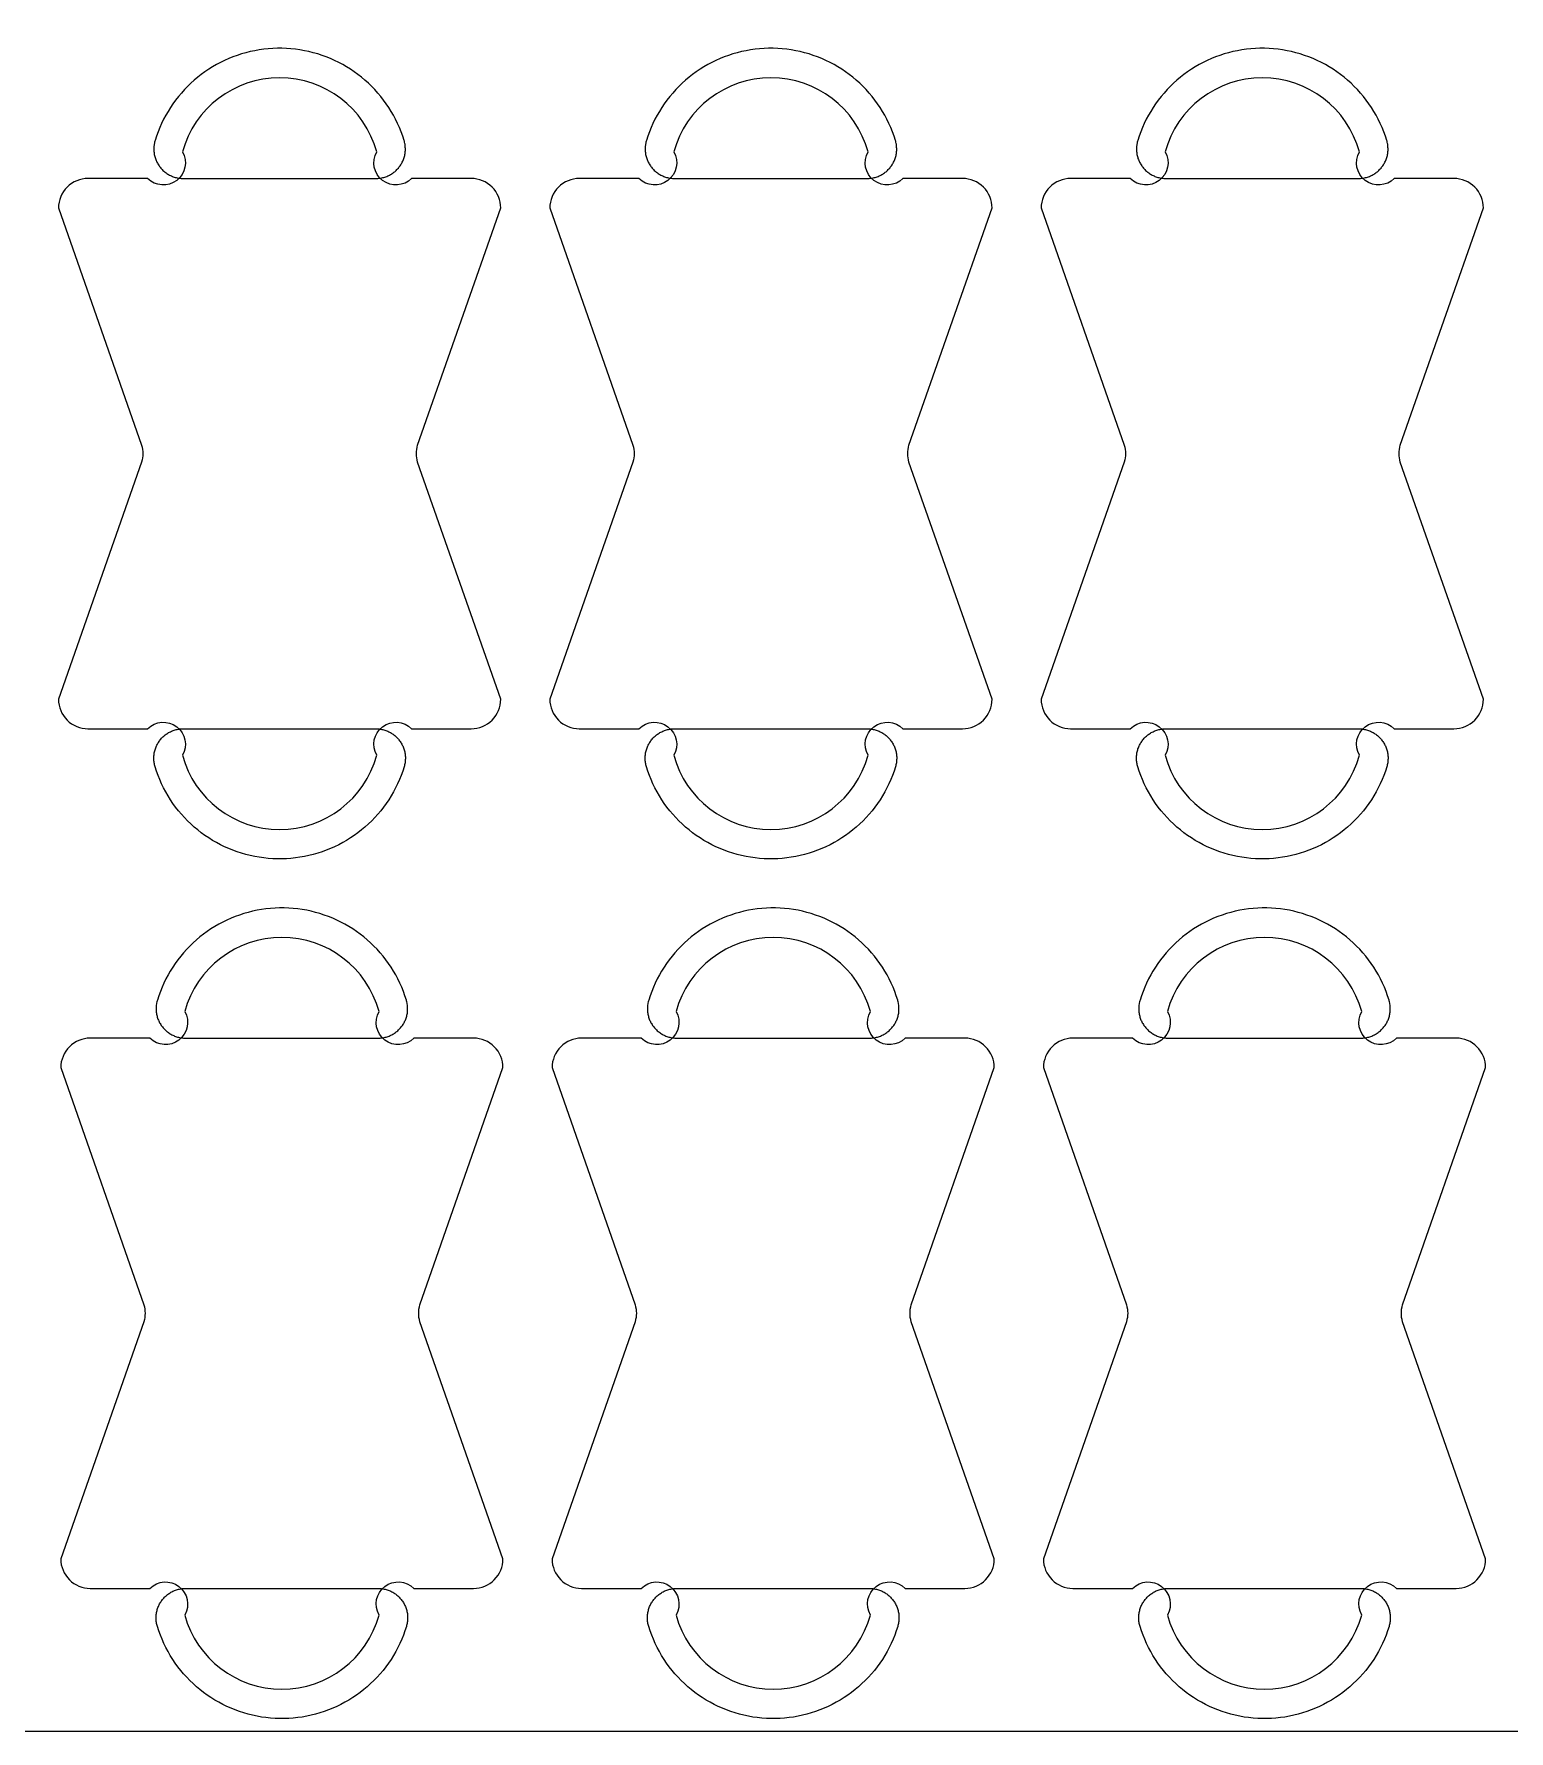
# Model space of a CAD drawing. Extents: x 0 to 2440, y -2 to 1220.
# Drawn here: x 1217.2 to 1517.4, y 0 to 345.4 of the extents above; entities that cross this region are included whole.
import ezdxf

# ---------------------------------------------------------------- set-up
doc = ezdxf.new("R2010")
doc.units = 0
for name, color, linetype in [('0_SHEET_SPRUCEPLY_2440X122', 1, 'CONTINUOUS'), ('4_ANYTOOL_CUTTHROUGH_OUTSI', 5, 'CONTINUOUS'), ('5_ANYTOOL_HALF_MILL_9MM_IN', 3, 'CONTINUOUS')]:
    doc.layers.add(name, color=color, linetype=linetype)

msp = doc.modelspace()

# ---------------------------------------------------------------- linework, layer by layer
at = {"layer": '0_SHEET_SPRUCEPLY_2440X122'}
msp.add_lwpolyline([(0, 1220), (0, 0), (2440, 0), (2440, 1220)], close=True, dxfattribs=at)
at = {"layer": '4_ANYTOOL_CUTTHROUGH_OUTSI'}
for points in [[(1294.07, 204), (1306.2, 204, 0.414214), (1312.2, 210), (1295.3, 258.28, -0.146089), (1295.3, 261.72), (1312.2, 310, 0.414214), (1306.2, 316), (1294.07, 316, -0.874623), (1286.97, 321.41, 0.763104), (1247.43, 321.41, -0.874623), (1240.34, 316), (1228.2, 316, 0.414214), (1222.2, 310), (1239.1, 261.72, -0.146089), (1239.1, 258.28), (1222.2, 210, 0.414214), (1228.2, 204), (1240.34, 204, -0.874623), (1247.43, 198.59, 0.763104), (1286.97, 198.59, -0.874623)], [(1394.07, 204), (1406.2, 204, 0.414214), (1412.2, 210), (1395.3, 258.28, -0.146089), (1395.3, 261.72), (1412.2, 310, 0.414214), (1406.2, 316), (1394.07, 316, -0.874623), (1386.97, 321.41, 0.763104), (1347.43, 321.41, -0.874623), (1340.34, 316), (1328.2, 316, 0.414214), (1322.2, 310), (1339.1, 261.72, -0.146089), (1339.1, 258.28), (1322.2, 210, 0.414214), (1328.2, 204), (1340.34, 204, -0.874623), (1347.43, 198.59, 0.763104), (1386.97, 198.59, -0.874623)], [(1494.07, 204), (1506.2, 204, 0.414214), (1512.2, 210), (1495.3, 258.28, -0.146089), (1495.3, 261.72), (1512.2, 310, 0.414214), (1506.2, 316), (1494.07, 316, -0.874623), (1486.97, 321.41, 0.763104), (1447.43, 321.41, -0.874623), (1440.34, 316), (1428.2, 316, 0.414214), (1422.2, 310), (1439.1, 261.72, -0.146089), (1439.1, 258.28), (1422.2, 210, 0.414214), (1428.2, 204), (1440.34, 204, -0.874623), (1447.43, 198.59, 0.763104), (1486.97, 198.59, -0.874623)], [(1294.53, 29.03), (1306.66, 29.03, 0.414214), (1312.66, 35.03), (1295.76, 83.32, -0.146089), (1295.76, 86.75), (1312.66, 135.03, 0.414214), (1306.66, 141.03), (1294.53, 141.03, -0.874623), (1287.44, 146.44, 0.763104), (1247.89, 146.44, -0.874623), (1240.8, 141.03), (1228.66, 141.03, 0.414214), (1222.66, 135.03), (1239.56, 86.75, -0.146089), (1239.56, 83.32), (1222.66, 35.03, 0.414214), (1228.66, 29.03), (1240.8, 29.03, -0.874623), (1247.89, 23.62, 0.763104), (1287.44, 23.62, -0.874623)], [(1394.53, 29.03), (1406.66, 29.03, 0.414214), (1412.66, 35.03), (1395.76, 83.32, -0.146089), (1395.76, 86.75), (1412.66, 135.03, 0.414214), (1406.66, 141.03), (1394.53, 141.03, -0.874623), (1387.44, 146.44, 0.763104), (1347.89, 146.44, -0.874623), (1340.8, 141.03), (1328.66, 141.03, 0.414214), (1322.66, 135.03), (1339.56, 86.75, -0.146089), (1339.56, 83.32), (1322.66, 35.03, 0.414214), (1328.66, 29.03), (1340.8, 29.03, -0.874623), (1347.89, 23.62, 0.763104), (1387.44, 23.62, -0.874623)], [(1494.53, 29.03), (1506.66, 29.03, 0.414214), (1512.66, 35.03), (1495.76, 83.32, -0.146089), (1495.76, 86.75), (1512.66, 135.03, 0.414214), (1506.66, 141.03), (1494.53, 141.03, -0.874623), (1487.44, 146.44, 0.763104), (1447.89, 146.44, -0.874623), (1440.8, 141.03), (1428.66, 141.03, 0.414214), (1422.66, 135.03), (1439.56, 86.75, -0.146089), (1439.56, 83.32), (1422.66, 35.03, 0.414214), (1428.66, 29.03), (1440.8, 29.03, -0.874623), (1447.89, 23.62, 0.763104), (1487.44, 23.62, -0.874623)]]:
    msp.add_lwpolyline(points, format="xyb", close=True, dxfattribs=at)
at = {"layer": '5_ANYTOOL_HALF_MILL_9MM_IN'}
for points in [[(1241.86, 323.76), (1241.8, 323.56), (1241.75, 323.36), (1241.71, 323.15), (1241.67, 322.95), (1241.65, 322.74), (1241.62, 322.54), (1241.61, 322.33), (1241.6, 322.12), (1241.6, 321.91), (1241.61, 321.71), (1241.62, 321.5), (1241.64, 321.29), (1241.67, 321.09), (1241.7, 320.88), (1241.75, 320.68), (1241.8, 320.48), (1241.85, 320.28), (1241.91, 320.08), (1241.98, 319.89), (1242.06, 319.69), (1242.14, 319.5), (1242.23, 319.32), (1242.33, 319.13), (1242.43, 318.95), (1242.54, 318.77), (1242.66, 318.6), (1242.78, 318.43), (1242.9, 318.27), (1243.03, 318.11), (1243.17, 317.95), (1243.31, 317.8), (1243.46, 317.65), (1243.61, 317.51), (1243.77, 317.38), (1243.93, 317.25), (1244.1, 317.13), (1244.27, 317.01), (1244.45, 316.9), (1244.62, 316.79), (1244.81, 316.69), (1244.99, 316.6), (1245.18, 316.51), (1245.37, 316.43), (1245.57, 316.36), (1245.76, 316.29), (1245.96, 316.23), (1246.16, 316.18), (1246.36, 316.13), (1246.57, 316.09), (1246.77, 316.06), (1246.98, 316.03), (1247.18, 316.01), (1247.39, 316), (1247.6, 316), (1286.8, 316), (1287.01, 316), (1287.22, 316.01), (1287.43, 316.03), (1287.63, 316.06), (1287.84, 316.09), (1288.04, 316.13), (1288.24, 316.18), (1288.44, 316.23), (1288.64, 316.29), (1288.84, 316.36), (1289.03, 316.43), (1289.22, 316.51), (1289.41, 316.6), (1289.6, 316.69), (1289.78, 316.79), (1289.96, 316.9), (1290.13, 317.01), (1290.3, 317.13), (1290.47, 317.25), (1290.63, 317.38), (1290.79, 317.51), (1290.94, 317.65), (1291.09, 317.8), (1291.23, 317.95), (1291.37, 318.11), (1291.5, 318.27), (1291.63, 318.43), (1291.75, 318.6), (1291.86, 318.77), (1291.97, 318.95), (1292.07, 319.13), (1292.17, 319.32), (1292.26, 319.5), (1292.34, 319.69), (1292.42, 319.89), (1292.49, 320.08), (1292.55, 320.28), (1292.61, 320.48), (1292.66, 320.68), (1292.7, 320.88), (1292.73, 321.09), (1292.76, 321.29), (1292.78, 321.5), (1292.8, 321.71), (1292.8, 321.91), (1292.8, 322.12), (1292.79, 322.33), (1292.78, 322.54), (1292.76, 322.74), (1292.73, 322.95), (1292.69, 323.15), (1292.65, 323.36), (1292.6, 323.56), (1292.54, 323.76), (1292.26, 324.64), (1291.94, 325.5), (1291.59, 326.36), (1291.22, 327.21), (1290.81, 328.04), (1290.38, 328.85), (1289.91, 329.65), (1289.42, 330.44), (1288.91, 331.21), (1288.36, 331.95), (1287.79, 332.68), (1287.2, 333.39), (1286.58, 334.08), (1285.94, 334.74), (1285.27, 335.38), (1284.58, 336), (1283.87, 336.6), (1283.15, 337.17), (1282.4, 337.71), (1281.63, 338.23), (1280.85, 338.72), (1280.05, 339.18), (1279.23, 339.61), (1278.4, 340.02), (1277.55, 340.39), (1276.7, 340.74), (1275.83, 341.06), (1274.95, 341.34), (1274.06, 341.6), (1273.16, 341.82), (1272.26, 342.01), (1271.35, 342.17), (1270.43, 342.3), (1269.51, 342.4), (1268.59, 342.46), (1267.66, 342.5), (1266.74, 342.5), (1265.81, 342.46), (1264.89, 342.4), (1263.97, 342.3), (1263.06, 342.17), (1262.15, 342.01), (1261.24, 341.82), (1260.34, 341.6), (1259.46, 341.34), (1258.58, 341.06), (1257.71, 340.74), (1256.85, 340.39), (1256, 340.02), (1255.17, 339.61), (1254.36, 339.18), (1253.56, 338.72), (1252.77, 338.23), (1252.01, 337.71), (1251.26, 337.17), (1250.53, 336.6), (1249.82, 336), (1249.13, 335.38), (1248.47, 334.74), (1247.82, 334.08), (1247.21, 333.39), (1246.61, 332.68), (1246.04, 331.95), (1245.5, 331.21), (1244.98, 330.44), (1244.49, 329.65), (1244.03, 328.85), (1243.59, 328.04), (1243.19, 327.21), (1242.81, 326.36), (1242.46, 325.5), (1242.15, 324.64)], [(1341.86, 323.76), (1341.8, 323.56), (1341.75, 323.36), (1341.71, 323.15), (1341.67, 322.95), (1341.65, 322.74), (1341.62, 322.54), (1341.61, 322.33), (1341.6, 322.12), (1341.6, 321.91), (1341.61, 321.71), (1341.62, 321.5), (1341.64, 321.29), (1341.67, 321.09), (1341.7, 320.88), (1341.75, 320.68), (1341.8, 320.48), (1341.85, 320.28), (1341.91, 320.08), (1341.98, 319.89), (1342.06, 319.69), (1342.14, 319.5), (1342.23, 319.32), (1342.33, 319.13), (1342.43, 318.95), (1342.54, 318.77), (1342.66, 318.6), (1342.78, 318.43), (1342.9, 318.27), (1343.03, 318.11), (1343.17, 317.95), (1343.31, 317.8), (1343.46, 317.65), (1343.61, 317.51), (1343.77, 317.38), (1343.93, 317.25), (1344.1, 317.13), (1344.27, 317.01), (1344.45, 316.9), (1344.62, 316.79), (1344.81, 316.69), (1344.99, 316.6), (1345.18, 316.51), (1345.37, 316.43), (1345.57, 316.36), (1345.76, 316.29), (1345.96, 316.23), (1346.16, 316.18), (1346.36, 316.13), (1346.57, 316.09), (1346.77, 316.06), (1346.98, 316.03), (1347.18, 316.01), (1347.39, 316), (1347.6, 316), (1386.8, 316), (1387.01, 316), (1387.22, 316.01), (1387.43, 316.03), (1387.63, 316.06), (1387.84, 316.09), (1388.04, 316.13), (1388.24, 316.18), (1388.44, 316.23), (1388.64, 316.29), (1388.84, 316.36), (1389.03, 316.43), (1389.22, 316.51), (1389.41, 316.6), (1389.6, 316.69), (1389.78, 316.79), (1389.96, 316.9), (1390.13, 317.01), (1390.3, 317.13), (1390.47, 317.25), (1390.63, 317.38), (1390.79, 317.51), (1390.94, 317.65), (1391.09, 317.8), (1391.23, 317.95), (1391.37, 318.11), (1391.5, 318.27), (1391.63, 318.43), (1391.75, 318.6), (1391.86, 318.77), (1391.97, 318.95), (1392.07, 319.13), (1392.17, 319.32), (1392.26, 319.5), (1392.34, 319.69), (1392.42, 319.89), (1392.49, 320.08), (1392.55, 320.28), (1392.61, 320.48), (1392.66, 320.68), (1392.7, 320.88), (1392.73, 321.09), (1392.76, 321.29), (1392.78, 321.5), (1392.8, 321.71), (1392.8, 321.91), (1392.8, 322.12), (1392.79, 322.33), (1392.78, 322.54), (1392.76, 322.74), (1392.73, 322.95), (1392.69, 323.15), (1392.65, 323.36), (1392.6, 323.56), (1392.54, 323.76), (1392.26, 324.64), (1391.94, 325.5), (1391.59, 326.36), (1391.22, 327.21), (1390.81, 328.04), (1390.38, 328.85), (1389.91, 329.65), (1389.42, 330.44), (1388.91, 331.21), (1388.36, 331.95), (1387.79, 332.68), (1387.2, 333.39), (1386.58, 334.08), (1385.94, 334.74), (1385.27, 335.38), (1384.58, 336), (1383.87, 336.6), (1383.15, 337.17), (1382.4, 337.71), (1381.63, 338.23), (1380.85, 338.72), (1380.05, 339.18), (1379.23, 339.61), (1378.4, 340.02), (1377.55, 340.39), (1376.7, 340.74), (1375.83, 341.06), (1374.95, 341.34), (1374.06, 341.6), (1373.16, 341.82), (1372.26, 342.01), (1371.35, 342.17), (1370.43, 342.3), (1369.51, 342.4), (1368.59, 342.46), (1367.66, 342.5), (1366.74, 342.5), (1365.81, 342.46), (1364.89, 342.4), (1363.97, 342.3), (1363.06, 342.17), (1362.15, 342.01), (1361.24, 341.82), (1360.34, 341.6), (1359.46, 341.34), (1358.58, 341.06), (1357.71, 340.74), (1356.85, 340.39), (1356, 340.02), (1355.17, 339.61), (1354.36, 339.18), (1353.56, 338.72), (1352.77, 338.23), (1352.01, 337.71), (1351.26, 337.17), (1350.53, 336.6), (1349.82, 336), (1349.13, 335.38), (1348.47, 334.74), (1347.82, 334.08), (1347.21, 333.39), (1346.61, 332.68), (1346.04, 331.95), (1345.5, 331.21), (1344.98, 330.44), (1344.49, 329.65), (1344.03, 328.85), (1343.59, 328.04), (1343.19, 327.21), (1342.81, 326.36), (1342.46, 325.5), (1342.15, 324.64)], [(1441.86, 323.76), (1441.8, 323.56), (1441.75, 323.36), (1441.71, 323.15), (1441.67, 322.95), (1441.65, 322.74), (1441.62, 322.54), (1441.61, 322.33), (1441.6, 322.12), (1441.6, 321.91), (1441.61, 321.71), (1441.62, 321.5), (1441.64, 321.29), (1441.67, 321.09), (1441.7, 320.88), (1441.75, 320.68), (1441.8, 320.48), (1441.85, 320.28), (1441.91, 320.08), (1441.98, 319.89), (1442.06, 319.69), (1442.14, 319.5), (1442.23, 319.32), (1442.33, 319.13), (1442.43, 318.95), (1442.54, 318.77), (1442.66, 318.6), (1442.78, 318.43), (1442.9, 318.27), (1443.03, 318.11), (1443.17, 317.95), (1443.31, 317.8), (1443.46, 317.65), (1443.61, 317.51), (1443.77, 317.38), (1443.93, 317.25), (1444.1, 317.13), (1444.27, 317.01), (1444.45, 316.9), (1444.62, 316.79), (1444.81, 316.69), (1444.99, 316.6), (1445.18, 316.51), (1445.37, 316.43), (1445.57, 316.36), (1445.76, 316.29), (1445.96, 316.23), (1446.16, 316.18), (1446.36, 316.13), (1446.57, 316.09), (1446.77, 316.06), (1446.98, 316.03), (1447.18, 316.01), (1447.39, 316), (1447.6, 316), (1486.8, 316), (1487.01, 316), (1487.22, 316.01), (1487.43, 316.03), (1487.63, 316.06), (1487.84, 316.09), (1488.04, 316.13), (1488.24, 316.18), (1488.44, 316.23), (1488.64, 316.29), (1488.84, 316.36), (1489.03, 316.43), (1489.22, 316.51), (1489.41, 316.6), (1489.6, 316.69), (1489.78, 316.79), (1489.96, 316.9), (1490.13, 317.01), (1490.3, 317.13), (1490.47, 317.25), (1490.63, 317.38), (1490.79, 317.51), (1490.94, 317.65), (1491.09, 317.8), (1491.23, 317.95), (1491.37, 318.11), (1491.5, 318.27), (1491.63, 318.43), (1491.75, 318.6), (1491.86, 318.77), (1491.97, 318.95), (1492.07, 319.13), (1492.17, 319.32), (1492.26, 319.5), (1492.34, 319.69), (1492.42, 319.89), (1492.49, 320.08), (1492.55, 320.28), (1492.61, 320.48), (1492.66, 320.68), (1492.7, 320.88), (1492.73, 321.09), (1492.76, 321.29), (1492.78, 321.5), (1492.8, 321.71), (1492.8, 321.91), (1492.8, 322.12), (1492.79, 322.33), (1492.78, 322.54), (1492.76, 322.74), (1492.73, 322.95), (1492.69, 323.15), (1492.65, 323.36), (1492.6, 323.56), (1492.54, 323.76), (1492.26, 324.64), (1491.94, 325.5), (1491.59, 326.36), (1491.22, 327.21), (1490.81, 328.04), (1490.38, 328.85), (1489.91, 329.65), (1489.42, 330.44), (1488.91, 331.21), (1488.36, 331.95), (1487.79, 332.68), (1487.2, 333.39), (1486.58, 334.08), (1485.94, 334.74), (1485.27, 335.38), (1484.58, 336), (1483.87, 336.6), (1483.15, 337.17), (1482.4, 337.71), (1481.63, 338.23), (1480.85, 338.72), (1480.05, 339.18), (1479.23, 339.61), (1478.4, 340.02), (1477.55, 340.39), (1476.7, 340.74), (1475.83, 341.06), (1474.95, 341.34), (1474.06, 341.6), (1473.16, 341.82), (1472.26, 342.01), (1471.35, 342.17), (1470.43, 342.3), (1469.51, 342.4), (1468.59, 342.46), (1467.66, 342.5), (1466.74, 342.5), (1465.81, 342.46), (1464.89, 342.4), (1463.97, 342.3), (1463.06, 342.17), (1462.15, 342.01), (1461.24, 341.82), (1460.34, 341.6), (1459.46, 341.34), (1458.58, 341.06), (1457.71, 340.74), (1456.85, 340.39), (1456, 340.02), (1455.17, 339.61), (1454.36, 339.18), (1453.56, 338.72), (1452.77, 338.23), (1452.01, 337.71), (1451.26, 337.17), (1450.53, 336.6), (1449.82, 336), (1449.13, 335.38), (1448.47, 334.74), (1447.82, 334.08), (1447.21, 333.39), (1446.61, 332.68), (1446.04, 331.95), (1445.5, 331.21), (1444.98, 330.44), (1444.49, 329.65), (1444.03, 328.85), (1443.59, 328.04), (1443.19, 327.21), (1442.81, 326.36), (1442.46, 325.5), (1442.15, 324.64)], [(1241.86, 196.24), (1241.8, 196.44), (1241.75, 196.64), (1241.71, 196.85), (1241.67, 197.05), (1241.65, 197.26), (1241.62, 197.46), (1241.61, 197.67), (1241.6, 197.88), (1241.6, 198.09), (1241.61, 198.29), (1241.62, 198.5), (1241.64, 198.71), (1241.67, 198.91), (1241.7, 199.12), (1241.75, 199.32), (1241.8, 199.52), (1241.85, 199.72), (1241.91, 199.92), (1241.98, 200.11), (1242.06, 200.31), (1242.14, 200.5), (1242.23, 200.68), (1242.33, 200.87), (1242.43, 201.05), (1242.54, 201.23), (1242.66, 201.4), (1242.78, 201.57), (1242.9, 201.73), (1243.03, 201.89), (1243.17, 202.05), (1243.31, 202.2), (1243.46, 202.35), (1243.61, 202.49), (1243.77, 202.62), (1243.93, 202.75), (1244.1, 202.87), (1244.27, 202.99), (1244.45, 203.1), (1244.62, 203.21), (1244.81, 203.31), (1244.99, 203.4), (1245.18, 203.49), (1245.37, 203.57), (1245.57, 203.64), (1245.76, 203.71), (1245.96, 203.77), (1246.16, 203.82), (1246.36, 203.87), (1246.57, 203.91), (1246.77, 203.94), (1246.98, 203.97), (1247.18, 203.99), (1247.39, 204), (1247.6, 204), (1286.8, 204), (1287.01, 204), (1287.22, 203.99), (1287.43, 203.97), (1287.63, 203.94), (1287.84, 203.91), (1288.04, 203.87), (1288.24, 203.82), (1288.44, 203.77), (1288.64, 203.71), (1288.84, 203.64), (1289.03, 203.57), (1289.22, 203.49), (1289.41, 203.4), (1289.6, 203.31), (1289.78, 203.21), (1289.96, 203.1), (1290.13, 202.99), (1290.3, 202.87), (1290.47, 202.75), (1290.63, 202.62), (1290.79, 202.49), (1290.94, 202.35), (1291.09, 202.2), (1291.23, 202.05), (1291.37, 201.89), (1291.5, 201.73), (1291.63, 201.57), (1291.75, 201.4), (1291.86, 201.23), (1291.97, 201.05), (1292.07, 200.87), (1292.17, 200.68), (1292.26, 200.5), (1292.34, 200.31), (1292.42, 200.11), (1292.49, 199.92), (1292.55, 199.72), (1292.61, 199.52), (1292.66, 199.32), (1292.7, 199.12), (1292.73, 198.91), (1292.76, 198.71), (1292.78, 198.5), (1292.8, 198.29), (1292.8, 198.09), (1292.8, 197.88), (1292.79, 197.67), (1292.78, 197.46), (1292.76, 197.26), (1292.73, 197.05), (1292.69, 196.85), (1292.65, 196.64), (1292.6, 196.44), (1292.54, 196.24), (1292.26, 195.36), (1291.94, 194.5), (1291.59, 193.64), (1291.22, 192.79), (1290.81, 191.96), (1290.38, 191.15), (1289.91, 190.35), (1289.42, 189.56), (1288.91, 188.79), (1288.36, 188.05), (1287.79, 187.32), (1287.2, 186.61), (1286.58, 185.92), (1285.94, 185.26), (1285.27, 184.62), (1284.58, 184), (1283.87, 183.4), (1283.15, 182.83), (1282.4, 182.29), (1281.63, 181.77), (1280.85, 181.28), (1280.05, 180.82), (1279.23, 180.39), (1278.4, 179.98), (1277.55, 179.61), (1276.7, 179.26), (1275.83, 178.94), (1274.95, 178.66), (1274.06, 178.4), (1273.16, 178.18), (1272.26, 177.99), (1271.35, 177.83), (1270.43, 177.7), (1269.51, 177.6), (1268.59, 177.54), (1267.66, 177.5), (1266.74, 177.5), (1265.81, 177.54), (1264.89, 177.6), (1263.97, 177.7), (1263.06, 177.83), (1262.15, 177.99), (1261.24, 178.18), (1260.34, 178.4), (1259.46, 178.66), (1258.58, 178.94), (1257.71, 179.26), (1256.85, 179.61), (1256, 179.98), (1255.17, 180.39), (1254.36, 180.82), (1253.56, 181.28), (1252.77, 181.77), (1252.01, 182.29), (1251.26, 182.83), (1250.53, 183.4), (1249.82, 184), (1249.13, 184.62), (1248.47, 185.26), (1247.82, 185.92), (1247.21, 186.61), (1246.61, 187.32), (1246.04, 188.05), (1245.5, 188.79), (1244.98, 189.56), (1244.49, 190.35), (1244.03, 191.15), (1243.59, 191.96), (1243.19, 192.79), (1242.81, 193.64), (1242.46, 194.5), (1242.15, 195.36)], [(1341.86, 196.24), (1341.8, 196.44), (1341.75, 196.64), (1341.71, 196.85), (1341.67, 197.05), (1341.65, 197.26), (1341.62, 197.46), (1341.61, 197.67), (1341.6, 197.88), (1341.6, 198.09), (1341.61, 198.29), (1341.62, 198.5), (1341.64, 198.71), (1341.67, 198.91), (1341.7, 199.12), (1341.75, 199.32), (1341.8, 199.52), (1341.85, 199.72), (1341.91, 199.92), (1341.98, 200.11), (1342.06, 200.31), (1342.14, 200.5), (1342.23, 200.68), (1342.33, 200.87), (1342.43, 201.05), (1342.54, 201.23), (1342.66, 201.4), (1342.78, 201.57), (1342.9, 201.73), (1343.03, 201.89), (1343.17, 202.05), (1343.31, 202.2), (1343.46, 202.35), (1343.61, 202.49), (1343.77, 202.62), (1343.93, 202.75), (1344.1, 202.87), (1344.27, 202.99), (1344.45, 203.1), (1344.62, 203.21), (1344.81, 203.31), (1344.99, 203.4), (1345.18, 203.49), (1345.37, 203.57), (1345.57, 203.64), (1345.76, 203.71), (1345.96, 203.77), (1346.16, 203.82), (1346.36, 203.87), (1346.57, 203.91), (1346.77, 203.94), (1346.98, 203.97), (1347.18, 203.99), (1347.39, 204), (1347.6, 204), (1386.8, 204), (1387.01, 204), (1387.22, 203.99), (1387.43, 203.97), (1387.63, 203.94), (1387.84, 203.91), (1388.04, 203.87), (1388.24, 203.82), (1388.44, 203.77), (1388.64, 203.71), (1388.84, 203.64), (1389.03, 203.57), (1389.22, 203.49), (1389.41, 203.4), (1389.6, 203.31), (1389.78, 203.21), (1389.96, 203.1), (1390.13, 202.99), (1390.3, 202.87), (1390.47, 202.75), (1390.63, 202.62), (1390.79, 202.49), (1390.94, 202.35), (1391.09, 202.2), (1391.23, 202.05), (1391.37, 201.89), (1391.5, 201.73), (1391.63, 201.57), (1391.75, 201.4), (1391.86, 201.23), (1391.97, 201.05), (1392.07, 200.87), (1392.17, 200.68), (1392.26, 200.5), (1392.34, 200.31), (1392.42, 200.11), (1392.49, 199.92), (1392.55, 199.72), (1392.61, 199.52), (1392.66, 199.32), (1392.7, 199.12), (1392.73, 198.91), (1392.76, 198.71), (1392.78, 198.5), (1392.8, 198.29), (1392.8, 198.09), (1392.8, 197.88), (1392.79, 197.67), (1392.78, 197.46), (1392.76, 197.26), (1392.73, 197.05), (1392.69, 196.85), (1392.65, 196.64), (1392.6, 196.44), (1392.54, 196.24), (1392.26, 195.36), (1391.94, 194.5), (1391.59, 193.64), (1391.22, 192.79), (1390.81, 191.96), (1390.38, 191.15), (1389.91, 190.35), (1389.42, 189.56), (1388.91, 188.79), (1388.36, 188.05), (1387.79, 187.32), (1387.2, 186.61), (1386.58, 185.92), (1385.94, 185.26), (1385.27, 184.62), (1384.58, 184), (1383.87, 183.4), (1383.15, 182.83), (1382.4, 182.29), (1381.63, 181.77), (1380.85, 181.28), (1380.05, 180.82), (1379.23, 180.39), (1378.4, 179.98), (1377.55, 179.61), (1376.7, 179.26), (1375.83, 178.94), (1374.95, 178.66), (1374.06, 178.4), (1373.16, 178.18), (1372.26, 177.99), (1371.35, 177.83), (1370.43, 177.7), (1369.51, 177.6), (1368.59, 177.54), (1367.66, 177.5), (1366.74, 177.5), (1365.81, 177.54), (1364.89, 177.6), (1363.97, 177.7), (1363.06, 177.83), (1362.15, 177.99), (1361.24, 178.18), (1360.34, 178.4), (1359.46, 178.66), (1358.58, 178.94), (1357.71, 179.26), (1356.85, 179.61), (1356, 179.98), (1355.17, 180.39), (1354.36, 180.82), (1353.56, 181.28), (1352.77, 181.77), (1352.01, 182.29), (1351.26, 182.83), (1350.53, 183.4), (1349.82, 184), (1349.13, 184.62), (1348.47, 185.26), (1347.82, 185.92), (1347.21, 186.61), (1346.61, 187.32), (1346.04, 188.05), (1345.5, 188.79), (1344.98, 189.56), (1344.49, 190.35), (1344.03, 191.15), (1343.59, 191.96), (1343.19, 192.79), (1342.81, 193.64), (1342.46, 194.5), (1342.15, 195.36)], [(1441.86, 196.24), (1441.8, 196.44), (1441.75, 196.64), (1441.71, 196.85), (1441.67, 197.05), (1441.65, 197.26), (1441.62, 197.46), (1441.61, 197.67), (1441.6, 197.88), (1441.6, 198.09), (1441.61, 198.29), (1441.62, 198.5), (1441.64, 198.71), (1441.67, 198.91), (1441.7, 199.12), (1441.75, 199.32), (1441.8, 199.52), (1441.85, 199.72), (1441.91, 199.92), (1441.98, 200.11), (1442.06, 200.31), (1442.14, 200.5), (1442.23, 200.68), (1442.33, 200.87), (1442.43, 201.05), (1442.54, 201.23), (1442.66, 201.4), (1442.78, 201.57), (1442.9, 201.73), (1443.03, 201.89), (1443.17, 202.05), (1443.31, 202.2), (1443.46, 202.35), (1443.61, 202.49), (1443.77, 202.62), (1443.93, 202.75), (1444.1, 202.87), (1444.27, 202.99), (1444.45, 203.1), (1444.62, 203.21), (1444.81, 203.31), (1444.99, 203.4), (1445.18, 203.49), (1445.37, 203.57), (1445.57, 203.64), (1445.76, 203.71), (1445.96, 203.77), (1446.16, 203.82), (1446.36, 203.87), (1446.57, 203.91), (1446.77, 203.94), (1446.98, 203.97), (1447.18, 203.99), (1447.39, 204), (1447.6, 204), (1486.8, 204), (1487.01, 204), (1487.22, 203.99), (1487.43, 203.97), (1487.63, 203.94), (1487.84, 203.91), (1488.04, 203.87), (1488.24, 203.82), (1488.44, 203.77), (1488.64, 203.71), (1488.84, 203.64), (1489.03, 203.57), (1489.22, 203.49), (1489.41, 203.4), (1489.6, 203.31), (1489.78, 203.21), (1489.96, 203.1), (1490.13, 202.99), (1490.3, 202.87), (1490.47, 202.75), (1490.63, 202.62), (1490.79, 202.49), (1490.94, 202.35), (1491.09, 202.2), (1491.23, 202.05), (1491.37, 201.89), (1491.5, 201.73), (1491.63, 201.57), (1491.75, 201.4), (1491.86, 201.23), (1491.97, 201.05), (1492.07, 200.87), (1492.17, 200.68), (1492.26, 200.5), (1492.34, 200.31), (1492.42, 200.11), (1492.49, 199.92), (1492.55, 199.72), (1492.61, 199.52), (1492.66, 199.32), (1492.7, 199.12), (1492.73, 198.91), (1492.76, 198.71), (1492.78, 198.5), (1492.8, 198.29), (1492.8, 198.09), (1492.8, 197.88), (1492.79, 197.67), (1492.78, 197.46), (1492.76, 197.26), (1492.73, 197.05), (1492.69, 196.85), (1492.65, 196.64), (1492.6, 196.44), (1492.54, 196.24), (1492.26, 195.36), (1491.94, 194.5), (1491.59, 193.64), (1491.22, 192.79), (1490.81, 191.96), (1490.38, 191.15), (1489.91, 190.35), (1489.42, 189.56), (1488.91, 188.79), (1488.36, 188.05), (1487.79, 187.32), (1487.2, 186.61), (1486.58, 185.92), (1485.94, 185.26), (1485.27, 184.62), (1484.58, 184), (1483.87, 183.4), (1483.15, 182.83), (1482.4, 182.29), (1481.63, 181.77), (1480.85, 181.28), (1480.05, 180.82), (1479.23, 180.39), (1478.4, 179.98), (1477.55, 179.61), (1476.7, 179.26), (1475.83, 178.94), (1474.95, 178.66), (1474.06, 178.4), (1473.16, 178.18), (1472.26, 177.99), (1471.35, 177.83), (1470.43, 177.7), (1469.51, 177.6), (1468.59, 177.54), (1467.66, 177.5), (1466.74, 177.5), (1465.81, 177.54), (1464.89, 177.6), (1463.97, 177.7), (1463.06, 177.83), (1462.15, 177.99), (1461.24, 178.18), (1460.34, 178.4), (1459.46, 178.66), (1458.58, 178.94), (1457.71, 179.26), (1456.85, 179.61), (1456, 179.98), (1455.17, 180.39), (1454.36, 180.82), (1453.56, 181.28), (1452.77, 181.77), (1452.01, 182.29), (1451.26, 182.83), (1450.53, 183.4), (1449.82, 184), (1449.13, 184.62), (1448.47, 185.26), (1447.82, 185.92), (1447.21, 186.61), (1446.61, 187.32), (1446.04, 188.05), (1445.5, 188.79), (1444.98, 189.56), (1444.49, 190.35), (1444.03, 191.15), (1443.59, 191.96), (1443.19, 192.79), (1442.81, 193.64), (1442.46, 194.5), (1442.15, 195.36)], [(1242.32, 148.79), (1242.27, 148.59), (1242.22, 148.39), (1242.17, 148.18), (1242.14, 147.98), (1242.11, 147.77), (1242.08, 147.57), (1242.07, 147.36), (1242.06, 147.15), (1242.06, 146.95), (1242.07, 146.74), (1242.08, 146.53), (1242.1, 146.33), (1242.13, 146.12), (1242.17, 145.92), (1242.21, 145.71), (1242.26, 145.51), (1242.31, 145.31), (1242.38, 145.11), (1242.45, 144.92), (1242.52, 144.72), (1242.61, 144.53), (1242.69, 144.35), (1242.79, 144.16), (1242.89, 143.98), (1243, 143.81), (1243.12, 143.63), (1243.24, 143.46), (1243.36, 143.3), (1243.49, 143.14), (1243.63, 142.98), (1243.77, 142.83), (1243.92, 142.69), (1244.08, 142.55), (1244.23, 142.41), (1244.4, 142.28), (1244.56, 142.16), (1244.73, 142.04), (1244.91, 141.93), (1245.09, 141.82), (1245.27, 141.72), (1245.45, 141.63), (1245.64, 141.54), (1245.83, 141.46), (1246.03, 141.39), (1246.22, 141.32), (1246.42, 141.26), (1246.62, 141.21), (1246.82, 141.16), (1247.03, 141.12), (1247.23, 141.09), (1247.44, 141.06), (1247.65, 141.05), (1247.85, 141.04), (1248.06, 141.03), (1287.27, 141.03), (1287.47, 141.04), (1287.68, 141.05), (1287.89, 141.06), (1288.09, 141.09), (1288.3, 141.12), (1288.5, 141.16), (1288.7, 141.21), (1288.9, 141.26), (1289.1, 141.32), (1289.3, 141.39), (1289.49, 141.46), (1289.68, 141.54), (1289.87, 141.63), (1290.06, 141.72), (1290.24, 141.82), (1290.42, 141.93), (1290.59, 142.04), (1290.76, 142.16), (1290.93, 142.28), (1291.09, 142.41), (1291.25, 142.55), (1291.4, 142.69), (1291.55, 142.83), (1291.69, 142.98), (1291.83, 143.14), (1291.96, 143.3), (1292.09, 143.46), (1292.21, 143.63), (1292.32, 143.81), (1292.43, 143.98), (1292.53, 144.16), (1292.63, 144.35), (1292.72, 144.53), (1292.8, 144.72), (1292.88, 144.92), (1292.95, 145.11), (1293.01, 145.31), (1293.07, 145.51), (1293.12, 145.71), (1293.16, 145.92), (1293.2, 146.12), (1293.22, 146.33), (1293.24, 146.53), (1293.26, 146.74), (1293.26, 146.95), (1293.26, 147.15), (1293.26, 147.36), (1293.24, 147.57), (1293.22, 147.77), (1293.19, 147.98), (1293.15, 148.18), (1293.11, 148.39), (1293.06, 148.59), (1293, 148.79), (1292.72, 149.67), (1292.4, 150.54), (1292.05, 151.39), (1291.68, 152.24), (1291.27, 153.07), (1290.84, 153.89), (1290.37, 154.69), (1289.88, 155.47), (1289.37, 156.24), (1288.82, 156.99), (1288.25, 157.71), (1287.66, 158.42), (1287.04, 159.11), (1286.4, 159.77), (1285.73, 160.42), (1285.04, 161.04), (1284.34, 161.63), (1283.61, 162.2), (1282.86, 162.74), (1282.09, 163.26), (1281.31, 163.75), (1280.51, 164.21), (1279.69, 164.65), (1278.86, 165.05), (1278.01, 165.43), (1277.16, 165.77), (1276.29, 166.09), (1275.41, 166.37), (1274.52, 166.63), (1273.62, 166.85), (1272.72, 167.05), (1271.81, 167.21), (1270.89, 167.33), (1269.97, 167.43), (1269.05, 167.5), (1268.13, 167.53), (1267.2, 167.53), (1266.28, 167.5), (1265.35, 167.43), (1264.43, 167.33), (1263.52, 167.21), (1262.61, 167.05), (1261.7, 166.85), (1260.81, 166.63), (1259.92, 166.37), (1259.04, 166.09), (1258.17, 165.77), (1257.31, 165.43), (1256.47, 165.05), (1255.63, 164.65), (1254.82, 164.21), (1254.02, 163.75), (1253.23, 163.26), (1252.47, 162.74), (1251.72, 162.2), (1250.99, 161.63), (1250.28, 161.04), (1249.59, 160.42), (1248.93, 159.77), (1248.29, 159.11), (1247.67, 158.42), (1247.07, 157.71), (1246.5, 156.99), (1245.96, 156.24), (1245.44, 155.47), (1244.95, 154.69), (1244.49, 153.89), (1244.05, 153.07), (1243.65, 152.24), (1243.27, 151.39), (1242.93, 150.54), (1242.61, 149.67)], [(1342.32, 148.79), (1342.27, 148.59), (1342.22, 148.39), (1342.17, 148.18), (1342.14, 147.98), (1342.11, 147.77), (1342.08, 147.57), (1342.07, 147.36), (1342.06, 147.15), (1342.06, 146.95), (1342.07, 146.74), (1342.08, 146.53), (1342.1, 146.33), (1342.13, 146.12), (1342.17, 145.92), (1342.21, 145.71), (1342.26, 145.51), (1342.31, 145.31), (1342.38, 145.11), (1342.45, 144.92), (1342.52, 144.72), (1342.61, 144.53), (1342.69, 144.35), (1342.79, 144.16), (1342.89, 143.98), (1343, 143.81), (1343.12, 143.63), (1343.24, 143.46), (1343.36, 143.3), (1343.49, 143.14), (1343.63, 142.98), (1343.77, 142.83), (1343.92, 142.69), (1344.08, 142.55), (1344.23, 142.41), (1344.4, 142.28), (1344.56, 142.16), (1344.73, 142.04), (1344.91, 141.93), (1345.09, 141.82), (1345.27, 141.72), (1345.45, 141.63), (1345.64, 141.54), (1345.83, 141.46), (1346.03, 141.39), (1346.22, 141.32), (1346.42, 141.26), (1346.62, 141.21), (1346.82, 141.16), (1347.03, 141.12), (1347.23, 141.09), (1347.44, 141.06), (1347.65, 141.05), (1347.85, 141.04), (1348.06, 141.03), (1387.27, 141.03), (1387.47, 141.04), (1387.68, 141.05), (1387.89, 141.06), (1388.09, 141.09), (1388.3, 141.12), (1388.5, 141.16), (1388.7, 141.21), (1388.9, 141.26), (1389.1, 141.32), (1389.3, 141.39), (1389.49, 141.46), (1389.68, 141.54), (1389.87, 141.63), (1390.06, 141.72), (1390.24, 141.82), (1390.42, 141.93), (1390.59, 142.04), (1390.76, 142.16), (1390.93, 142.28), (1391.09, 142.41), (1391.25, 142.55), (1391.4, 142.69), (1391.55, 142.83), (1391.69, 142.98), (1391.83, 143.14), (1391.96, 143.3), (1392.09, 143.46), (1392.21, 143.63), (1392.32, 143.81), (1392.43, 143.98), (1392.53, 144.16), (1392.63, 144.35), (1392.72, 144.53), (1392.8, 144.72), (1392.88, 144.92), (1392.95, 145.11), (1393.01, 145.31), (1393.07, 145.51), (1393.12, 145.71), (1393.16, 145.92), (1393.2, 146.12), (1393.22, 146.33), (1393.24, 146.53), (1393.26, 146.74), (1393.26, 146.95), (1393.26, 147.15), (1393.26, 147.36), (1393.24, 147.57), (1393.22, 147.77), (1393.19, 147.98), (1393.15, 148.18), (1393.11, 148.39), (1393.06, 148.59), (1393, 148.79), (1392.72, 149.67), (1392.4, 150.54), (1392.05, 151.39), (1391.68, 152.24), (1391.27, 153.07), (1390.84, 153.89), (1390.37, 154.69), (1389.88, 155.47), (1389.37, 156.24), (1388.82, 156.99), (1388.25, 157.71), (1387.66, 158.42), (1387.04, 159.11), (1386.4, 159.77), (1385.73, 160.42), (1385.04, 161.04), (1384.34, 161.63), (1383.61, 162.2), (1382.86, 162.74), (1382.09, 163.26), (1381.31, 163.75), (1380.51, 164.21), (1379.69, 164.65), (1378.86, 165.05), (1378.01, 165.43), (1377.16, 165.77), (1376.29, 166.09), (1375.41, 166.37), (1374.52, 166.63), (1373.62, 166.85), (1372.72, 167.05), (1371.81, 167.21), (1370.89, 167.33), (1369.97, 167.43), (1369.05, 167.5), (1368.13, 167.53), (1367.2, 167.53), (1366.28, 167.5), (1365.35, 167.43), (1364.43, 167.33), (1363.52, 167.21), (1362.61, 167.05), (1361.7, 166.85), (1360.81, 166.63), (1359.92, 166.37), (1359.04, 166.09), (1358.17, 165.77), (1357.31, 165.43), (1356.47, 165.05), (1355.63, 164.65), (1354.82, 164.21), (1354.02, 163.75), (1353.23, 163.26), (1352.47, 162.74), (1351.72, 162.2), (1350.99, 161.63), (1350.28, 161.04), (1349.59, 160.42), (1348.93, 159.77), (1348.29, 159.11), (1347.67, 158.42), (1347.07, 157.71), (1346.5, 156.99), (1345.96, 156.24), (1345.44, 155.47), (1344.95, 154.69), (1344.49, 153.89), (1344.05, 153.07), (1343.65, 152.24), (1343.27, 151.39), (1342.93, 150.54), (1342.61, 149.67)], [(1442.32, 148.79), (1442.27, 148.59), (1442.22, 148.39), (1442.17, 148.18), (1442.14, 147.98), (1442.11, 147.77), (1442.08, 147.57), (1442.07, 147.36), (1442.06, 147.15), (1442.06, 146.95), (1442.07, 146.74), (1442.08, 146.53), (1442.1, 146.33), (1442.13, 146.12), (1442.17, 145.92), (1442.21, 145.71), (1442.26, 145.51), (1442.31, 145.31), (1442.38, 145.11), (1442.45, 144.92), (1442.52, 144.72), (1442.61, 144.53), (1442.69, 144.35), (1442.79, 144.16), (1442.89, 143.98), (1443, 143.81), (1443.12, 143.63), (1443.24, 143.46), (1443.36, 143.3), (1443.49, 143.14), (1443.63, 142.98), (1443.77, 142.83), (1443.92, 142.69), (1444.08, 142.55), (1444.23, 142.41), (1444.4, 142.28), (1444.56, 142.16), (1444.73, 142.04), (1444.91, 141.93), (1445.09, 141.82), (1445.27, 141.72), (1445.45, 141.63), (1445.64, 141.54), (1445.83, 141.46), (1446.03, 141.39), (1446.22, 141.32), (1446.42, 141.26), (1446.62, 141.21), (1446.82, 141.16), (1447.03, 141.12), (1447.23, 141.09), (1447.44, 141.06), (1447.65, 141.05), (1447.85, 141.04), (1448.06, 141.03), (1487.27, 141.03), (1487.47, 141.04), (1487.68, 141.05), (1487.89, 141.06), (1488.09, 141.09), (1488.3, 141.12), (1488.5, 141.16), (1488.7, 141.21), (1488.9, 141.26), (1489.1, 141.32), (1489.3, 141.39), (1489.49, 141.46), (1489.68, 141.54), (1489.87, 141.63), (1490.06, 141.72), (1490.24, 141.82), (1490.42, 141.93), (1490.59, 142.04), (1490.76, 142.16), (1490.93, 142.28), (1491.09, 142.41), (1491.25, 142.55), (1491.4, 142.69), (1491.55, 142.83), (1491.69, 142.98), (1491.83, 143.14), (1491.96, 143.3), (1492.09, 143.46), (1492.21, 143.63), (1492.32, 143.81), (1492.43, 143.98), (1492.53, 144.16), (1492.63, 144.35), (1492.72, 144.53), (1492.8, 144.72), (1492.88, 144.92), (1492.95, 145.11), (1493.01, 145.31), (1493.07, 145.51), (1493.12, 145.71), (1493.16, 145.92), (1493.2, 146.12), (1493.22, 146.33), (1493.24, 146.53), (1493.26, 146.74), (1493.26, 146.95), (1493.26, 147.15), (1493.26, 147.36), (1493.24, 147.57), (1493.22, 147.77), (1493.19, 147.98), (1493.15, 148.18), (1493.11, 148.39), (1493.06, 148.59), (1493, 148.79), (1492.72, 149.67), (1492.4, 150.54), (1492.05, 151.39), (1491.68, 152.24), (1491.27, 153.07), (1490.84, 153.89), (1490.37, 154.69), (1489.88, 155.47), (1489.37, 156.24), (1488.82, 156.99), (1488.25, 157.71), (1487.66, 158.42), (1487.04, 159.11), (1486.4, 159.77), (1485.73, 160.42), (1485.04, 161.04), (1484.34, 161.63), (1483.61, 162.2), (1482.86, 162.74), (1482.09, 163.26), (1481.31, 163.75), (1480.51, 164.21), (1479.69, 164.65), (1478.86, 165.05), (1478.01, 165.43), (1477.16, 165.77), (1476.29, 166.09), (1475.41, 166.37), (1474.52, 166.63), (1473.62, 166.85), (1472.72, 167.05), (1471.81, 167.21), (1470.89, 167.33), (1469.97, 167.43), (1469.05, 167.5), (1468.13, 167.53), (1467.2, 167.53), (1466.28, 167.5), (1465.35, 167.43), (1464.43, 167.33), (1463.52, 167.21), (1462.61, 167.05), (1461.7, 166.85), (1460.81, 166.63), (1459.92, 166.37), (1459.04, 166.09), (1458.17, 165.77), (1457.31, 165.43), (1456.47, 165.05), (1455.63, 164.65), (1454.82, 164.21), (1454.02, 163.75), (1453.23, 163.26), (1452.47, 162.74), (1451.72, 162.2), (1450.99, 161.63), (1450.28, 161.04), (1449.59, 160.42), (1448.93, 159.77), (1448.29, 159.11), (1447.67, 158.42), (1447.07, 157.71), (1446.5, 156.99), (1445.96, 156.24), (1445.44, 155.47), (1444.95, 154.69), (1444.49, 153.89), (1444.05, 153.07), (1443.65, 152.24), (1443.27, 151.39), (1442.93, 150.54), (1442.61, 149.67)], [(1242.32, 21.28), (1242.27, 21.48), (1242.22, 21.68), (1242.17, 21.88), (1242.14, 22.08), (1242.11, 22.29), (1242.08, 22.5), (1242.07, 22.7), (1242.06, 22.91), (1242.06, 23.12), (1242.07, 23.33), (1242.08, 23.53), (1242.1, 23.74), (1242.13, 23.94), (1242.17, 24.15), (1242.21, 24.35), (1242.26, 24.55), (1242.31, 24.75), (1242.38, 24.95), (1242.45, 25.15), (1242.52, 25.34), (1242.61, 25.53), (1242.69, 25.72), (1242.79, 25.9), (1242.89, 26.08), (1243, 26.26), (1243.12, 26.43), (1243.24, 26.6), (1243.36, 26.77), (1243.49, 26.93), (1243.63, 27.08), (1243.77, 27.23), (1243.92, 27.38), (1244.08, 27.52), (1244.23, 27.65), (1244.4, 27.78), (1244.56, 27.91), (1244.73, 28.02), (1244.91, 28.14), (1245.09, 28.24), (1245.27, 28.34), (1245.45, 28.44), (1245.64, 28.52), (1245.83, 28.6), (1246.03, 28.68), (1246.22, 28.74), (1246.42, 28.8), (1246.62, 28.86), (1246.82, 28.9), (1247.03, 28.94), (1247.23, 28.97), (1247.44, 29), (1247.65, 29.02), (1247.85, 29.03), (1248.06, 29.03), (1287.27, 29.03), (1287.47, 29.03), (1287.68, 29.02), (1287.89, 29), (1288.09, 28.97), (1288.3, 28.94), (1288.5, 28.9), (1288.7, 28.86), (1288.9, 28.8), (1289.1, 28.74), (1289.3, 28.68), (1289.49, 28.6), (1289.68, 28.52), (1289.87, 28.44), (1290.06, 28.34), (1290.24, 28.24), (1290.42, 28.14), (1290.59, 28.02), (1290.76, 27.91), (1290.93, 27.78), (1291.09, 27.65), (1291.25, 27.52), (1291.4, 27.38), (1291.55, 27.23), (1291.69, 27.08), (1291.83, 26.93), (1291.96, 26.77), (1292.09, 26.6), (1292.21, 26.43), (1292.32, 26.26), (1292.43, 26.08), (1292.53, 25.9), (1292.63, 25.72), (1292.72, 25.53), (1292.8, 25.34), (1292.88, 25.15), (1292.95, 24.95), (1293.01, 24.75), (1293.07, 24.55), (1293.12, 24.35), (1293.16, 24.15), (1293.2, 23.94), (1293.22, 23.74), (1293.24, 23.53), (1293.26, 23.33), (1293.26, 23.12), (1293.26, 22.91), (1293.26, 22.7), (1293.24, 22.5), (1293.22, 22.29), (1293.19, 22.08), (1293.15, 21.88), (1293.11, 21.68), (1293.06, 21.48), (1293, 21.28), (1292.72, 20.4), (1292.4, 19.53), (1292.05, 18.67), (1291.68, 17.83), (1291.27, 16.99), (1290.84, 16.18), (1290.37, 15.38), (1289.88, 14.59), (1289.37, 13.83), (1288.82, 13.08), (1288.25, 12.35), (1287.66, 11.64), (1287.04, 10.96), (1286.4, 10.29), (1285.73, 9.65), (1285.04, 9.03), (1284.34, 8.43), (1283.61, 7.87), (1282.86, 7.32), (1282.09, 6.81), (1281.31, 6.32), (1280.51, 5.85), (1279.69, 5.42), (1278.86, 5.01), (1278.01, 4.64), (1277.16, 4.29), (1276.29, 3.98), (1275.41, 3.69), (1274.52, 3.43), (1273.62, 3.21), (1272.72, 3.02), (1271.81, 2.86), (1270.89, 2.73), (1269.97, 2.63), (1269.05, 2.57), (1268.13, 2.54), (1267.2, 2.54), (1266.28, 2.57), (1265.35, 2.63), (1264.43, 2.73), (1263.52, 2.86), (1262.61, 3.02), (1261.7, 3.21), (1260.81, 3.43), (1259.92, 3.69), (1259.04, 3.98), (1258.17, 4.29), (1257.31, 4.64), (1256.47, 5.01), (1255.63, 5.42), (1254.82, 5.85), (1254.02, 6.32), (1253.23, 6.81), (1252.47, 7.32), (1251.72, 7.87), (1250.99, 8.43), (1250.28, 9.03), (1249.59, 9.65), (1248.93, 10.29), (1248.29, 10.96), (1247.67, 11.64), (1247.07, 12.35), (1246.5, 13.08), (1245.96, 13.83), (1245.44, 14.59), (1244.95, 15.38), (1244.49, 16.18), (1244.05, 16.99), (1243.65, 17.83), (1243.27, 18.67), (1242.93, 19.53), (1242.61, 20.4)], [(1342.32, 21.28), (1342.27, 21.48), (1342.22, 21.68), (1342.17, 21.88), (1342.14, 22.08), (1342.11, 22.29), (1342.08, 22.5), (1342.07, 22.7), (1342.06, 22.91), (1342.06, 23.12), (1342.07, 23.33), (1342.08, 23.53), (1342.1, 23.74), (1342.13, 23.94), (1342.17, 24.15), (1342.21, 24.35), (1342.26, 24.55), (1342.31, 24.75), (1342.38, 24.95), (1342.45, 25.15), (1342.52, 25.34), (1342.61, 25.53), (1342.69, 25.72), (1342.79, 25.9), (1342.89, 26.08), (1343, 26.26), (1343.12, 26.43), (1343.24, 26.6), (1343.36, 26.77), (1343.49, 26.93), (1343.63, 27.08), (1343.77, 27.23), (1343.92, 27.38), (1344.08, 27.52), (1344.23, 27.65), (1344.4, 27.78), (1344.56, 27.91), (1344.73, 28.02), (1344.91, 28.14), (1345.09, 28.24), (1345.27, 28.34), (1345.45, 28.44), (1345.64, 28.52), (1345.83, 28.6), (1346.03, 28.68), (1346.22, 28.74), (1346.42, 28.8), (1346.62, 28.86), (1346.82, 28.9), (1347.03, 28.94), (1347.23, 28.97), (1347.44, 29), (1347.65, 29.02), (1347.85, 29.03), (1348.06, 29.03), (1387.27, 29.03), (1387.47, 29.03), (1387.68, 29.02), (1387.89, 29), (1388.09, 28.97), (1388.3, 28.94), (1388.5, 28.9), (1388.7, 28.86), (1388.9, 28.8), (1389.1, 28.74), (1389.3, 28.68), (1389.49, 28.6), (1389.68, 28.52), (1389.87, 28.44), (1390.06, 28.34), (1390.24, 28.24), (1390.42, 28.14), (1390.59, 28.02), (1390.76, 27.91), (1390.93, 27.78), (1391.09, 27.65), (1391.25, 27.52), (1391.4, 27.38), (1391.55, 27.23), (1391.69, 27.08), (1391.83, 26.93), (1391.96, 26.77), (1392.09, 26.6), (1392.21, 26.43), (1392.32, 26.26), (1392.43, 26.08), (1392.53, 25.9), (1392.63, 25.72), (1392.72, 25.53), (1392.8, 25.34), (1392.88, 25.15), (1392.95, 24.95), (1393.01, 24.75), (1393.07, 24.55), (1393.12, 24.35), (1393.16, 24.15), (1393.2, 23.94), (1393.22, 23.74), (1393.24, 23.53), (1393.26, 23.33), (1393.26, 23.12), (1393.26, 22.91), (1393.26, 22.7), (1393.24, 22.5), (1393.22, 22.29), (1393.19, 22.08), (1393.15, 21.88), (1393.11, 21.68), (1393.06, 21.48), (1393, 21.28), (1392.72, 20.4), (1392.4, 19.53), (1392.05, 18.67), (1391.68, 17.83), (1391.27, 16.99), (1390.84, 16.18), (1390.37, 15.38), (1389.88, 14.59), (1389.37, 13.83), (1388.82, 13.08), (1388.25, 12.35), (1387.66, 11.64), (1387.04, 10.96), (1386.4, 10.29), (1385.73, 9.65), (1385.04, 9.03), (1384.34, 8.43), (1383.61, 7.87), (1382.86, 7.32), (1382.09, 6.81), (1381.31, 6.32), (1380.51, 5.85), (1379.69, 5.42), (1378.86, 5.01), (1378.01, 4.64), (1377.16, 4.29), (1376.29, 3.98), (1375.41, 3.69), (1374.52, 3.43), (1373.62, 3.21), (1372.72, 3.02), (1371.81, 2.86), (1370.89, 2.73), (1369.97, 2.63), (1369.05, 2.57), (1368.13, 2.54), (1367.2, 2.54), (1366.28, 2.57), (1365.35, 2.63), (1364.43, 2.73), (1363.52, 2.86), (1362.61, 3.02), (1361.7, 3.21), (1360.81, 3.43), (1359.92, 3.69), (1359.04, 3.98), (1358.17, 4.29), (1357.31, 4.64), (1356.47, 5.01), (1355.63, 5.42), (1354.82, 5.85), (1354.02, 6.32), (1353.23, 6.81), (1352.47, 7.32), (1351.72, 7.87), (1350.99, 8.43), (1350.28, 9.03), (1349.59, 9.65), (1348.93, 10.29), (1348.29, 10.96), (1347.67, 11.64), (1347.07, 12.35), (1346.5, 13.08), (1345.96, 13.83), (1345.44, 14.59), (1344.95, 15.38), (1344.49, 16.18), (1344.05, 16.99), (1343.65, 17.83), (1343.27, 18.67), (1342.93, 19.53), (1342.61, 20.4)], [(1442.32, 21.28), (1442.27, 21.48), (1442.22, 21.68), (1442.17, 21.88), (1442.14, 22.08), (1442.11, 22.29), (1442.08, 22.5), (1442.07, 22.7), (1442.06, 22.91), (1442.06, 23.12), (1442.07, 23.33), (1442.08, 23.53), (1442.1, 23.74), (1442.13, 23.94), (1442.17, 24.15), (1442.21, 24.35), (1442.26, 24.55), (1442.31, 24.75), (1442.38, 24.95), (1442.45, 25.15), (1442.52, 25.34), (1442.61, 25.53), (1442.69, 25.72), (1442.79, 25.9), (1442.89, 26.08), (1443, 26.26), (1443.12, 26.43), (1443.24, 26.6), (1443.36, 26.77), (1443.49, 26.93), (1443.63, 27.08), (1443.77, 27.23), (1443.92, 27.38), (1444.08, 27.52), (1444.23, 27.65), (1444.4, 27.78), (1444.56, 27.91), (1444.73, 28.02), (1444.91, 28.14), (1445.09, 28.24), (1445.27, 28.34), (1445.45, 28.44), (1445.64, 28.52), (1445.83, 28.6), (1446.03, 28.68), (1446.22, 28.74), (1446.42, 28.8), (1446.62, 28.86), (1446.82, 28.9), (1447.03, 28.94), (1447.23, 28.97), (1447.44, 29), (1447.65, 29.02), (1447.85, 29.03), (1448.06, 29.03), (1487.27, 29.03), (1487.47, 29.03), (1487.68, 29.02), (1487.89, 29), (1488.09, 28.97), (1488.3, 28.94), (1488.5, 28.9), (1488.7, 28.86), (1488.9, 28.8), (1489.1, 28.74), (1489.3, 28.68), (1489.49, 28.6), (1489.68, 28.52), (1489.87, 28.44), (1490.06, 28.34), (1490.24, 28.24), (1490.42, 28.14), (1490.59, 28.02), (1490.76, 27.91), (1490.93, 27.78), (1491.09, 27.65), (1491.25, 27.52), (1491.4, 27.38), (1491.55, 27.23), (1491.69, 27.08), (1491.83, 26.93), (1491.96, 26.77), (1492.09, 26.6), (1492.21, 26.43), (1492.32, 26.26), (1492.43, 26.08), (1492.53, 25.9), (1492.63, 25.72), (1492.72, 25.53), (1492.8, 25.34), (1492.88, 25.15), (1492.95, 24.95), (1493.01, 24.75), (1493.07, 24.55), (1493.12, 24.35), (1493.16, 24.15), (1493.2, 23.94), (1493.22, 23.74), (1493.24, 23.53), (1493.26, 23.33), (1493.26, 23.12), (1493.26, 22.91), (1493.26, 22.7), (1493.24, 22.5), (1493.22, 22.29), (1493.19, 22.08), (1493.15, 21.88), (1493.11, 21.68), (1493.06, 21.48), (1493, 21.28), (1492.72, 20.4), (1492.4, 19.53), (1492.05, 18.67), (1491.68, 17.83), (1491.27, 16.99), (1490.84, 16.18), (1490.37, 15.38), (1489.88, 14.59), (1489.37, 13.83), (1488.82, 13.08), (1488.25, 12.35), (1487.66, 11.64), (1487.04, 10.96), (1486.4, 10.29), (1485.73, 9.65), (1485.04, 9.03), (1484.34, 8.43), (1483.61, 7.87), (1482.86, 7.32), (1482.09, 6.81), (1481.31, 6.32), (1480.51, 5.85), (1479.69, 5.42), (1478.86, 5.01), (1478.01, 4.64), (1477.16, 4.29), (1476.29, 3.98), (1475.41, 3.69), (1474.52, 3.43), (1473.62, 3.21), (1472.72, 3.02), (1471.81, 2.86), (1470.89, 2.73), (1469.97, 2.63), (1469.05, 2.57), (1468.13, 2.54), (1467.2, 2.54), (1466.28, 2.57), (1465.35, 2.63), (1464.43, 2.73), (1463.52, 2.86), (1462.61, 3.02), (1461.7, 3.21), (1460.81, 3.43), (1459.92, 3.69), (1459.04, 3.98), (1458.17, 4.29), (1457.31, 4.64), (1456.47, 5.01), (1455.63, 5.42), (1454.82, 5.85), (1454.02, 6.32), (1453.23, 6.81), (1452.47, 7.32), (1451.72, 7.87), (1450.99, 8.43), (1450.28, 9.03), (1449.59, 9.65), (1448.93, 10.29), (1448.29, 10.96), (1447.67, 11.64), (1447.07, 12.35), (1446.5, 13.08), (1445.96, 13.83), (1445.44, 14.59), (1444.95, 15.38), (1444.49, 16.18), (1444.05, 16.99), (1443.65, 17.83), (1443.27, 18.67), (1442.93, 19.53), (1442.61, 20.4)]]:
    msp.add_lwpolyline(points, close=True, dxfattribs=at)

doc.saveas('drawing.dxf')
